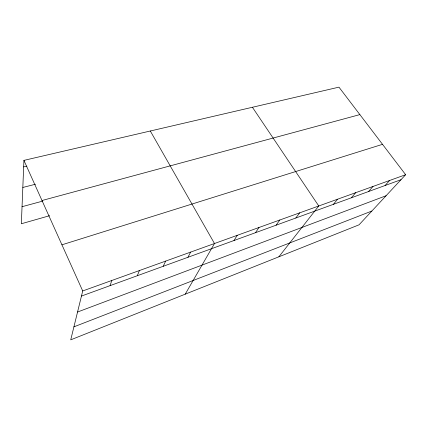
<?xml version="1.0" encoding="UTF-8"?>
<svg xmlns="http://www.w3.org/2000/svg" width="427" height="427" viewBox="0 0 427 427"><rect width="100%" height="100%" fill="white"/><g stroke="black" fill="none" stroke-linecap="round" stroke-linejoin="round"><path stroke-width="0.64" d="M23.928 160.381L82.71 290.958L70.727 339.849L359.048 224.815L405.65 174.702L338.958 87.151L23.928 160.381L21.35 223.759L49.612 215.704M110.091 285.636L111.773 280.496M137.318 275.725L139.383 270.558M163.231 266.288L165.644 261.105M187.923 257.3L190.65 252.101M185.222 294.171L214.487 243.518L150.309 131.004M233.985 240.529L237.241 235.325M255.501 232.694L258.986 227.5M276.088 225.2L279.781 220.017M295.81 218.016L299.69 212.849M278.868 256.808L318.766 205.979L252.416 107.268M333.407 204.33L337.608 199.201M351.336 197.802L355.67 192.694M368.544 191.536L373.001 186.455M385.079 185.515L389.648 180.466M73.919 326.842L371.864 211.034M77.543 312.03L386.083 195.742M81.456 296.06L400.98 179.724M82.71 290.958L405.65 174.702M61.936 244.81L382.517 144.331M22.044 206.705L42.428 201.181M41.995 200.519L359.87 114.601M22.828 187.458L35.51 184.224M23.661 166.904L26.906 166.135"/></g></svg>
